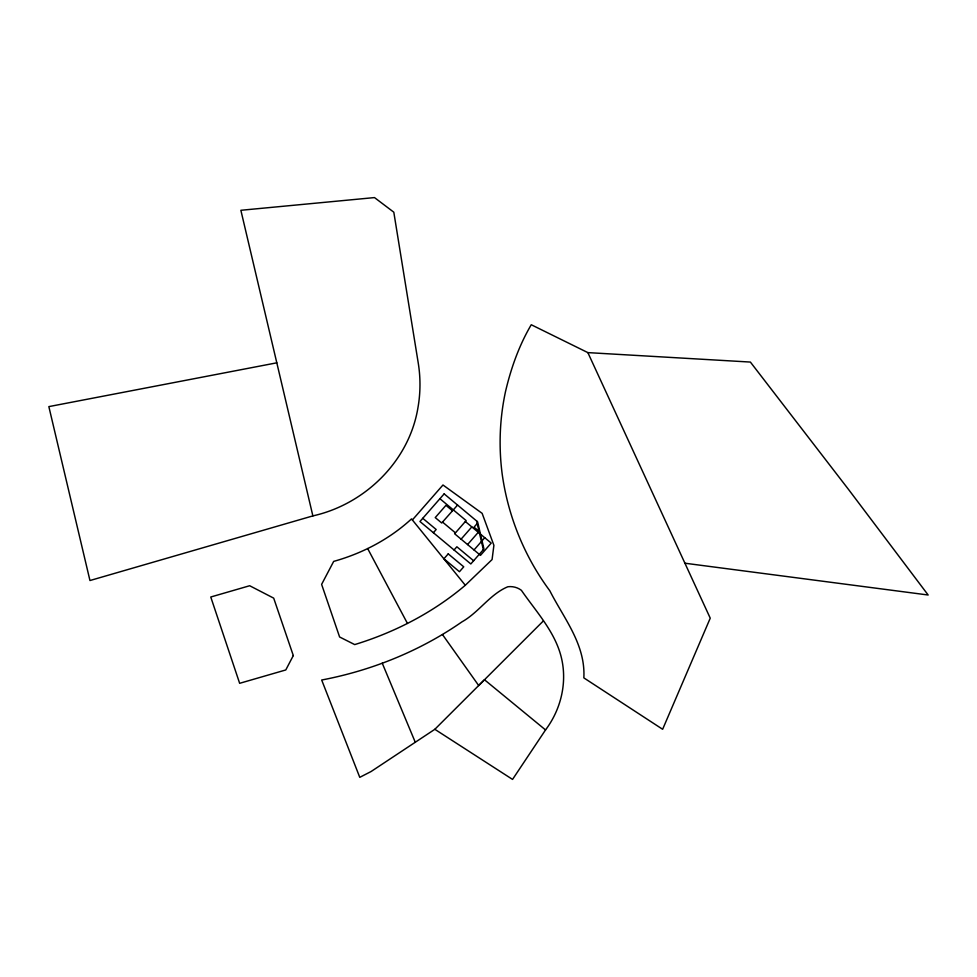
<?xml version="1.0" encoding="UTF-8"?>
<svg xmlns="http://www.w3.org/2000/svg" width="977" height="977" viewBox="0 0 977 977"><rect width="100%" height="100%" fill="white"/><g stroke="black" fill="none" stroke-linecap="round" stroke-linejoin="round"><path stroke-width="1.47" d="M545.532 729.929L512.546 779.414L434.838 729.306L371.065 771.537L359.768 777.338L321.677 680.016C371.675 670.515 420.025 650.987 461.926 621.885C478.828 612.457 490.039 594.101 507.857 586.75C512.656 586.163 517.529 587.36 521.388 590.316C536.495 612.2 556.304 633.023 561.909 660.025C567.002 684.376 560.444 710.181 545.532 729.929L484.47 679.748L434.838 729.306M412.367 519.959L442.972 484.995L482.137 513.34L493.898 545.337L492.078 559.565L465.308 585.26C433.165 612.506 394.903 632.302 354.7 644.588L339.605 636.98L321.616 584.38L333.682 561.396C362.406 553.373 389.53 539.157 411.512 518.897L465.308 585.26M433.373 532.709L436.182 529.51L422.76 518.311M457.566 505.072L441.702 522.988L435.241 517.59L445.964 505.329L452.424 510.727M461.095 539.17L471.818 526.921M454.061 549.978L456.87 546.778L473.625 560.761M477.216 523.525L474.016 527.177L479.048 531.366M467.556 544.568L478.278 532.306M474.028 549.953L484.751 537.704M543.334 620.957L478.693 685.536L442.496 634.574M312.872 515.893C365.093 504.291 409.216 461.046 417.948 407.702A142.984 137.232 23.1 0 0 418.217 362.846L393.804 212.192L374.496 197.586L240.867 210.287L312.872 515.893L89.957 580.533L48.85 406.615L276.809 362.821M587.861 352.612L710.242 618.172L662.638 729.282L583.843 677.879C585.65 644.429 563.998 618.685 549.819 590.767C524.564 556.792 508.138 516.479 502.251 474.566A259.332 248.903 23.1 0 1 505.5 391.606C510.959 368.292 519.056 345.418 531.256 324.743L587.861 352.612L750.385 362.064L848.744 489.733L928.15 595.005L684.914 563.216M439.919 498.71L466.151 520.607L454.635 533.772L480.489 555.351L491.211 543.102L465.357 521.523M442.508 522.072L455.429 532.856M367.657 548.549L407.446 623.424M382.251 663.188L415.274 742.264M476.617 520.961L483.346 549.66M293.308 655.579L285.785 669.953L239.646 683.314L210.763 597.008L249.672 585.736L273.694 598.144L293.308 655.579M444.156 493.873L419.951 521.51L470.816 563.961L483.945 548.964L477.57 521.767L444.156 493.873M448.223 553.874L443.937 558.771L459.446 571.728L463.745 566.819L448.223 553.874"/></g></svg>
